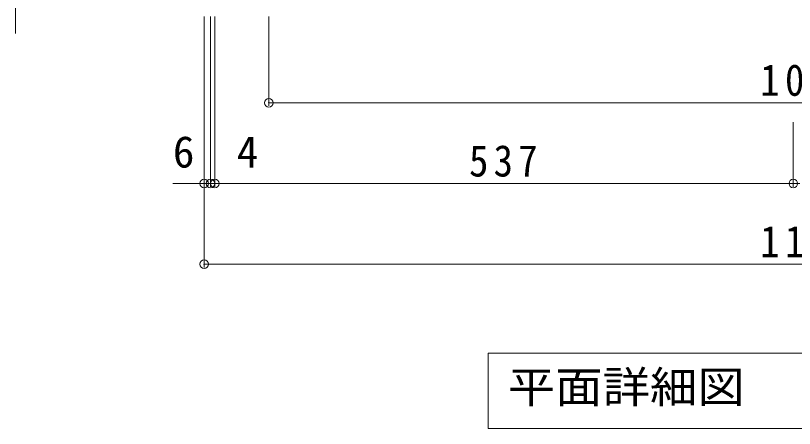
# Model space of a CAD drawing. Units: millimetres at full size, sheet at 1:10. Extents: x -1978 to 2264, y -1938 to 1837.
# Drawn here: x -1780 to -1057, y 92 to 475 of the extents above; entities that cross this region are included whole.
import ezdxf
from ezdxf.enums import TextEntityAlignment as Align

# ---------------------------------------------------------------- set-up
doc = ezdxf.new("R2010")
doc.units = ezdxf.units.MM
doc.header["$LTSCALE"] = 10
doc.header["$PDMODE"] = 32
doc.header["$PDSIZE"] = 8
doc.layers.add('C-4', color=7, linetype='Continuous', lineweight=9)
doc.layers.add('C-5', color=7, linetype='Continuous', lineweight=9)
doc.styles.add('ＭＳ ゴシック', font='')
doc.styles.get('ＭＳ ゴシック').set_extended_font_data('MS Gothic')

msp = doc.modelspace()

# ---------------------------------------------------------------- linework, layer by layer
at = {"layer": 'C-4'}
for p, q in [((-1780.28, 458.85), (-1780.28, 510.44)), ((-1605.28, 241.44), (-1605.28, 474.44)), ((-1599.28, 316.44), (-1599.28, 474.44)), ((-1595.33, 316.44), (-1595.33, 474.44)), ((-1545.28, 391.44), (-1545.28, 474.44)), ((-1545.28, 394.44), (-545.28, 394.44)), ((-1058.33, 316.44), (-1058.33, 376.31)), ((-1634.22, 319.44), (-1599.28, 319.44)), ((-1599.28, 319.44), (-1595.33, 319.44)), ((-1595.33, 319.44), (-1058.33, 319.44)), ((-1058.33, 319.44), (-1052.3, 319.44)), ((-1605.28, 244.44), (-485.28, 244.44))]:
    msp.add_line(p, q, dxfattribs=at)
for p in [(-1545.28, 394.44), (-1605.28, 319.44), (-1599.28, 319.44), (-1595.33, 319.44), (-1058.33, 319.44), (-1605.28, 244.44)]:
    msp.add_point(p, dxfattribs=at)
at = {"layer": 'C-5'}
for p, q in [((-1341.45, 161.93), (-770.45, 161.93)), ((-1341.45, 161.93), (-1341.45, 91.93)), ((-1341.45, 91.93), (-770.45, 91.93))]:
    msp.add_line(p, q, dxfattribs=at)

# ---------------------------------------------------------------- texts
at = {"layer": 'C-4', "color": 2, "style": 'ＭＳ ゴシック'}
for s, p in [('6', (-1634.22, 325.44)), ('4', (-1574.93, 325.44))]:
    msp.add_text(s, height=29.33, dxfattribs=at).set_placement(p, align=Align.BOTTOM_LEFT)
at = {"layer": 'C-4', "color": 2, "char_height": 29.33, "attachment_point": 7, "style": 'ＭＳ ゴシック'}
for s, insert in [('\\T1.28;\\W0.9;1000', (-1089.03, 400.44)), ('\\T1.27;\\W0.9;537', (-1359.33, 325.44)), ('\\T1.28;\\W0.9;1120', (-1089.03, 250.44))]:
    msp.add_mtext(s, dxfattribs=dict(at, insert=insert))
at = {"layer": 'C-5', "color": 2, "style": 'ＭＳ ゴシック', "width": 1.1}
msp.add_text('平面詳細図\u3000Ｓ＝１：１０', height=29.33, dxfattribs=at).set_placement((-1323.45, 106.93), align=Align.BOTTOM_LEFT)

doc.saveas('drawing.dxf')
